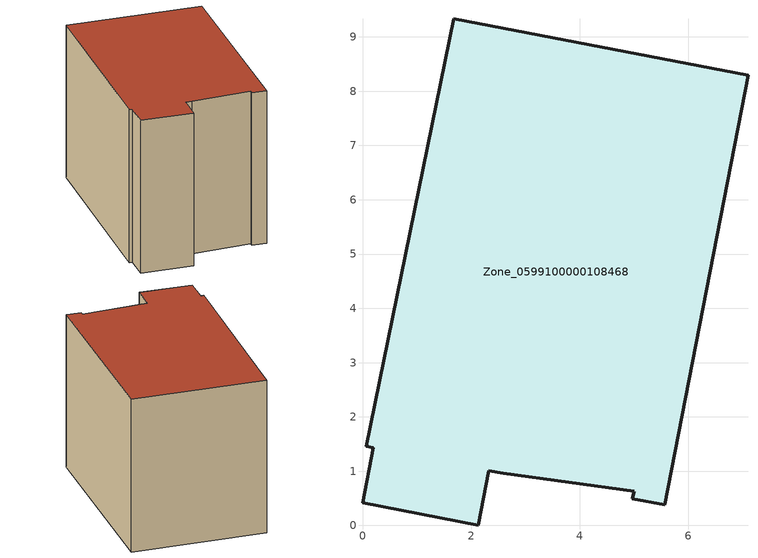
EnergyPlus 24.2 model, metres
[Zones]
Zone_0599100000108468
 floor ground (C_G): 0.2,1.43 0.07,1.46 1.68,9.34 7.1,8.29 5.57,0.38 4.97,0.5 5.01,0.63 2.59,0.96 2.33,1.01 2.13,0 0,0.42 z0
 wall outside (C_F): 0.07,1.46 0.2,1.43 0,0.42 2.13,0 2.33,1.01 2.59,0.96 5.01,0.63 4.97,0.5 5.57,0.38 7.1,8.29 1.68,9.34 0.07,1.46 z0:6.54
 roof outside (C_R): 2.59,0.96 5.01,0.63 4.97,0.5 5.57,0.38 7.1,8.29 1.68,9.34 0.07,1.46 0.2,1.43 0,0.42 2.13,0 2.33,1.01 z6.54
[BUILDING]
Pand.0599100000108468: North Axis=0; Terrain=City; Loads Convergence Tolerance Value=0.04; Temperature Convergence Tolerance Value=0.4; Solar Distribution=FullExterior; Maximum Number of Warmup Days=25; Minimum Number of Warmup Days=1
[Site:Location]
Rotterdam.The.Hague.AP_ZH_NLD Design_Conditions: Latitude=51.96; Longitude=4.45; Time Zone=1; Elevation=-4.5
[SITE:GROUNDTEMPERATURE:BUILDINGSURFACE]
18, 18, 18, 18, 18, 18, 18, 18, 18, 18, 18, 18
[MATERIAL] Thermal Absorptance=0.9; Solar Absorptance=0.7; Visible Absorptance=0.7
Name | Roughness | Thickness | Conductivity | Density | Specific Heat
G.TI.1946-1964 | MediumSmooth | 0.15 | 1 | 540 | 1210
F.TI.1946-1964 | Rough | 0.3 | 0.857143 | 1920 | 840
R.TI.1946-1964 | MediumRough | 0.2 | 0.277778 | 1500 | 1000
[CONSTRUCTION]
C_G: G.TI.1946-1964
C_F: F.TI.1946-1964
C_R: R.TI.1946-1964
[ZONE]
Zone_0599100000108468: Type=1; Multiplier=1; Ceiling Height=Autocalculate; Volume=Autocalculate; Floor Area=autocalculate; Part of Total Floor Area=Yes
[ZONEINFILTRATION:DESIGNFLOWRATE]
Infil_Zone_0599100000108468: Zone or ZoneList or Space or SpaceList=Zone_0599100000108468; Schedule=AlwaysOn; Design Flow Rate Calculation Method=Flow/Area; Flow Rate per Floor Area=0.003; Constant Term Coefficient=1; Temperature Term Coefficient=0; Velocity Term Coefficient=0; Velocity Squared Term Coefficient=0
[HVACTEMPLATE:ZONE:IDEALLOADSAIRSYSTEM]
Zone_0599100000108468: Maximum Heating Supply Air Temperature=50; Minimum Cooling Supply Air Temperature=13; Maximum Heating Supply Air Humidity Ratio=0.0156; Minimum Cooling Supply Air Humidity Ratio=0.0077; Heating Limit=NoLimit; Cooling Limit=NoLimit; Dehumidification Control Type=ConstantSensibleHeatRatio; Cooling Sensible Heat Ratio=0.7; Dehumidification Setpoint=60; Humidification Control Type=None; Humidification Setpoint=30; Outdoor Air Method=None; Outdoor Air Flow Rate per Person=0.00944; Outdoor Air Flow Rate per Zone Floor Area=0; Outdoor Air Flow Rate per Zone=0; Demand Controlled Ventilation Type=None; Outdoor Air Economizer Type=NoEconomizer; Heat Recovery Type=None; Sensible Heat Recovery Effectiveness=0.7; Latent Heat Recovery Effectiveness=0.65
[ZONECONTROL:THERMOSTAT]
ThermostatControl_Zone_0599100000108468: Zone or ZoneList=Zone_0599100000108468; Control Type Schedule=DualSetpointControlType; Control 1=Thermostat_Zone_0599100000108468; Temperature Difference Between Cutout And Setpoint=0
[THERMOSTATSETPOINT:DUALSETPOINT]
Thermostat_Zone_0599100000108468: Heating Setpoint Temperature Schedule=HeatingSetpoint_Zone_0599100000108468; Cooling Setpoint Temperature Schedule=CoolingSetpoint_Zone_0599100000108468
[SCHEDULE:COMPACT]
HeatingSetpoint_Zone_0599100000108468: Through: 12/31, For: AllDays, Until: 24:00, 21
CoolingSetpoint_Zone_0599100000108468: Through: 12/31, For: AllDays, Until: 24:00, 24
DualSetpointControlType: Through: 12/31, For: AllDays, Until: 24:00, 4
AlwaysOn: Through: 12/31, For: AllDays, Until: 24:00, 1
